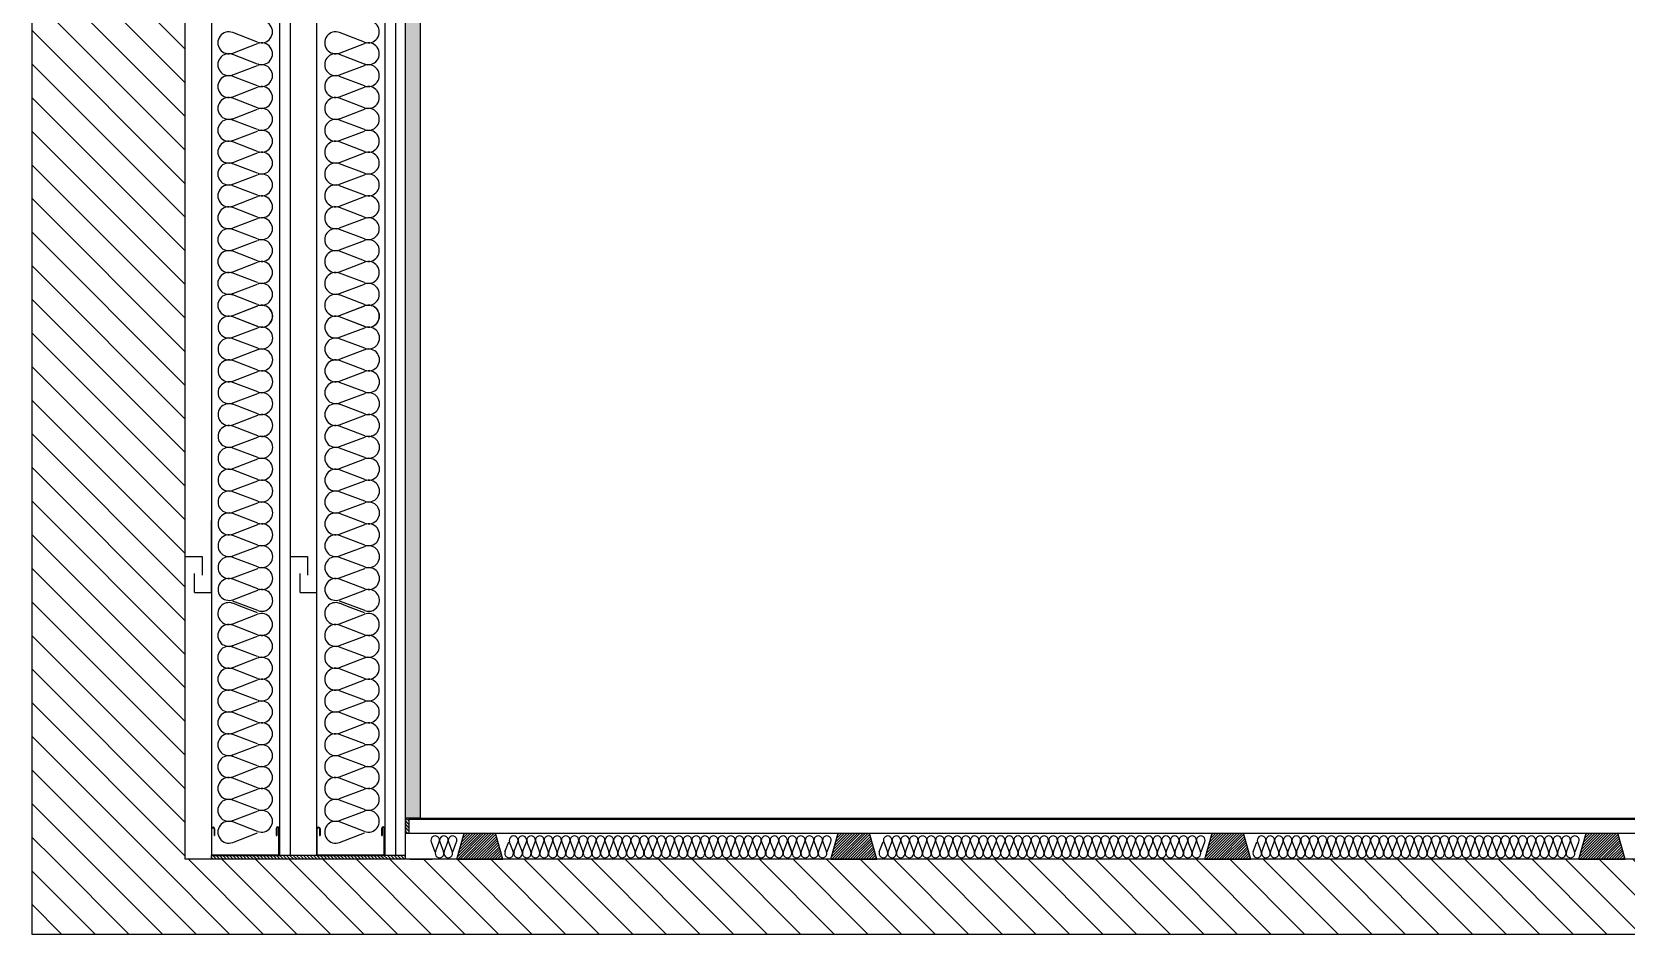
# Model space of a CAD drawing. Header units: millimetres. Extents: x 10 to 76.1, y 10 to 63.5.
# Drawn here: x 10 to 12.131, y 10 to 11.205 of the extents above; entities that cross this region are included whole.
import ezdxf

# ---------------------------------------------------------------- set-up
doc = ezdxf.new("R2010")
doc.units = ezdxf.units.MM
for name, color, linetype in [('durlok', 3, 'Continuous'), ('lana de vidrio', 2, 'Continuous'), ('PERFILES', 2, 'Continuous'), ('Relleno', 9, 'Continuous')]:
    doc.layers.add(name, color=color, linetype=linetype)
pattern_1 = [(45, (-5, -61.920988), (-0.02245064, 0.02245064), [])]

# ---------------------------------------------------------------- blocks, each defined once
blk = doc.blocks.new('LP1-1')
at = {"layer": 'PERFILES'}
for p, q in [((-0.0964, 0.0391), (-0.0964, -0.0431)), ((0.1114, 0.0388), (0.1114, -0.0431)), ((0.0596, -0.0414), (0.0601, -0.0414)), ((0.0596, -0.0431), (0.0601, -0.0431))]:
    blk.add_line(p, q, dxfattribs=at)
at = {"layer": 'PERFILES', "color": 2}
for p, q in [((-0.0949, -0.0414), (-0.0949, 0.0386)), ((-0.0879, 0.0386), (-0.0879, 0.0185)), ((-0.0879, 0.0185), (-0.0865, 0.0185)), ((-0.0865, 0.0383), (-0.0865, 0.0185)), ((0.1015, 0.0396), (0.1015, 0.0184)), ((0.1015, 0.0184), (0.1032, 0.0184)), ((0.1032, 0.0392), (0.1032, 0.0184)), ((0.1096, -0.0414), (0.1096, 0.0392)), ((-0.0964, -0.0431), (-0.063, -0.0431)), ((-0.0949, -0.0414), (-0.063, -0.0414)), ((-0.063, -0.0414), (0.0596, -0.0414)), ((-0.063, -0.0431), (0.0596, -0.0431)), ((0.0601, -0.0414), (0.1096, -0.0414)), ((0.0601, -0.0431), (0.1114, -0.0431))]:
    blk.add_line(p, q, dxfattribs=at)
for centre, radius, start, end in [((-0.0914, 0.0387), 0.00497, 355.458, 174.5769), ((-0.0914, 0.0385), 0.00349, 0.9781, 180.2201), ((0.1065, 0.0392), 0.00497, 355.458, 174.5769), ((0.1064, 0.039), 0.00319, 3.6982, 175.1096)]:
    blk.add_arc(centre, radius, start, end, dxfattribs=at)
blk = doc.blocks.new('*X1')
at = {"color": 0}
for p, q in [((628.8661, 452.4359), (628.8968, 452.4666)), ((628.8665, 452.4328), (628.9003, 452.4666)), ((628.8674, 452.4408), (628.8932, 452.4666)), ((628.8688, 452.4457), (628.8897, 452.4666)), ((628.87, 452.4328), (628.9038, 452.4666)), ((628.8702, 452.4506), (628.8862, 452.4666)), ((628.8715, 452.4555), (628.8826, 452.4666)), ((628.8729, 452.4604), (628.8791, 452.4666)), ((628.8736, 452.4328), (628.9074, 452.4666)), ((628.8743, 452.4653), (628.8756, 452.4666)), ((628.8771, 452.4328), (628.9109, 452.4666)), ((628.8806, 452.4328), (628.9145, 452.4666)), ((628.8842, 452.4328), (628.9175, 452.4661)), ((628.8877, 452.4328), (628.9183, 452.4633)), ((628.8912, 452.4328), (628.9191, 452.4606)), ((628.8948, 452.4328), (628.9198, 452.4578)), ((628.8983, 452.4328), (628.9206, 452.4551)), ((628.9019, 452.4328), (628.9214, 452.4523)), ((628.9054, 452.4328), (628.9222, 452.4495)), ((628.9089, 452.4328), (628.9229, 452.4468)), ((628.9125, 452.4328), (628.9237, 452.444)), ((628.916, 452.4328), (628.9245, 452.4412)), ((628.9195, 452.4328), (628.9253, 452.4385)), ((628.9231, 452.4328), (628.926, 452.4357)), ((628.9266, 452.4328), (628.9268, 452.4329))]:
    blk.add_line(p, q, dxfattribs=at)

msp = doc.modelspace()

# ---------------------------------------------------------------- hatches: boundary and pattern name
at = {"linetype": 'Continuous', "extrusion": (0, 0, -1)}
h = msp.add_hatch(dxfattribs=at)
h.set_pattern_fill('ANSI31', color=8, scale=0.01, style=0)
h.set_pattern_definition(pattern_1)
h.paths.add_polyline_path([(-10, 10.1), (-10, 13.26), (-10.205, 13.26), (-10.205, 10.1)])
h.paths.add_polyline_path([(-19.68, 13.26), (-19.68, 10.1), (-19.475, 10.1), (-19.475, 13.26)])
h = msp.add_hatch()
h.set_pattern_fill('ANSI31', color=256, scale=0.001, angle=90)
h.set_pattern_definition([(135, (0, -13.7664086), (-0.00224506403, -0.00224506403), [])])
h.paths.add_polyline_path([(10.4993, 10.135), (10.5043, 10.135), (10.5043, 10.155), (10.4993, 10.155)])
h = msp.add_hatch()
h.set_pattern_fill('ANSI31', color=256, scale=0.001, angle=90)
h.set_pattern_definition([(135, (0, -16.9214086), (-0.00224506403, -0.00224506403), [])])
h.paths.add_polyline_path([(10.24, 10.105), (10.24, 10.1), (10.4992, 10.1), (10.4992, 10.105)])
h = msp.add_hatch(dxfattribs=at)
h.set_pattern_fill('ANSI31', color=8, scale=0.01, style=0)
h.set_pattern_definition(pattern_1)
h.paths.add_polyline_path([(-10, 10), (-10, 10.1), (-19.68, 10.1), (-19.68, 10)])
at = {"layer": 'Relleno'}
h = msp.add_hatch(dxfattribs=at)
h.set_pattern_fill('DOTS', color=256, scale=0.005, angle=90)
h.paths.add_polyline_path([(10.5192, 10.155), (10.4992, 10.155), (10.4992, 12.715), (10.5192, 12.715)])

# ---------------------------------------------------------------- linework, layer by layer
at = {"linetype": 'Continuous', "extrusion": (0, 1, 0)}
for p, q in [((10, 13.26), (10, 10.1)), ((10.205, 10.1), (10.205, 13.26)), ((12.6625, 10.153), (10.5043, 10.153)), ((10.5043, 10.135), (12.6625, 10.135)), ((10, 10.1), (10, 10)), ((19.475, 10.1), (10.205, 10.1)), ((10.505, 10.1), (10.535, 10.1)), ((10, 10), (19.68, 10))]:
    msp.add_line(p, q, dxfattribs=at)
at = {"linetype": 'Continuous', "extrusion": (-3.06946e-32, 4.74621e-31, -1)}
msp.add_line((10.205, 10.1), (10.205, 13.26), dxfattribs=at)
at = {"color": 3}
for p, q in [((10.24, 10.4564), (10.24, 10.5524)), ((10.3809, 10.4564), (10.3809, 10.5524)), ((10.205, 10.4084), (10.205, 10.5044)), ((10.205, 10.5044), (10.2275, 10.5044)), ((10.2275, 10.5044), (10.2275, 10.4794)), ((10.3459, 10.4084), (10.3459, 10.5044)), ((10.3459, 10.5044), (10.3684, 10.5044)), ((10.3684, 10.5044), (10.3684, 10.4794)), ((10.2175, 10.4564), (10.2175, 10.4814)), ((10.3584, 10.4564), (10.3584, 10.4814)), ((10.2175, 10.4564), (10.24, 10.4564)), ((10.3584, 10.4564), (10.3809, 10.4564))]:
    msp.add_line(p, q, dxfattribs=at)
for p, q in [((10.5043, 10.153), (10.5043, 10.155)), ((10.5043, 10.155), (12.6625, 10.155)), ((10.5043, 10.135), (10.5043, 10.153)), ((10.24, 10.1), (10.24, 10.105)), ((10.4993, 10.105), (10.24, 10.105)), ((10.4993, 10.1), (10.4993, 10.105))]:
    msp.add_line(p, q)
at = {"color": 1}
msp.add_lwpolyline([(10.5192, 10.155), (10.4992, 10.155), (10.4992, 12.715), (10.5192, 12.715)], close=True, dxfattribs=at)
msp.add_lwpolyline([(10.4993, 10.135), (10.5043, 10.135), (10.5043, 10.155), (10.4993, 10.155)], close=True)
at = {"layer": 'durlok', "linetype": 'Continuous', "extrusion": (0, 1, 0)}
for p, q in [((10.24, 13.255), (10.24, 10.1057)), ((10.3309, 13.255), (10.3309, 10.1057)), ((10.3459, 10.105), (10.3459, 13.255)), ((10.3809, 10.1057), (10.3809, 13.255)), ((10.4717, 13.255), (10.4717, 10.1058)), ((10.4993, 10.105), (10.4992, 13.255))]:
    msp.add_line(p, q, dxfattribs=at)
at = {"layer": 'durlok'}
for p, q in [((10.3459, 10.105), (10.3459, 13.255)), ((10.4867, 10.105), (10.4867, 13.255))]:
    msp.add_line(p, q, dxfattribs=at)
at = {"layer": 'lana de vidrio', "color": 2}
for p, q in [((10.3018, 11.1913), (10.2684, 11.204)), ((10.2684, 11.1767), (10.3018, 11.1894)), ((10.4446, 11.1913), (10.4112, 11.204)), ((10.4112, 11.1767), (10.4446, 11.1894)), ((10.3018, 11.1621), (10.2684, 11.1748)), ((10.4446, 11.1621), (10.4112, 11.1748)), ((10.2684, 11.1475), (10.3018, 11.1602)), ((10.3018, 11.1329), (10.2684, 11.1456)), ((10.4112, 11.1475), (10.4446, 11.1602)), ((10.4446, 11.1329), (10.4112, 11.1456)), ((10.2684, 11.1183), (10.3018, 11.131)), ((10.4112, 11.1183), (10.4446, 11.131)), ((10.3018, 11.1037), (10.2684, 11.1164)), ((10.4446, 11.1037), (10.4112, 11.1164)), ((10.2684, 11.0891), (10.3018, 11.1018)), ((10.3018, 11.0745), (10.2684, 11.0872)), ((10.4112, 11.0891), (10.4446, 11.1018)), ((10.4446, 11.0745), (10.4112, 11.0872)), ((10.2684, 11.0599), (10.3018, 11.0726)), ((10.4112, 11.0599), (10.4446, 11.0726)), ((10.3018, 11.0453), (10.2684, 11.058)), ((10.2684, 11.0307), (10.3018, 11.0434)), ((10.4446, 11.0453), (10.4112, 11.058)), ((10.4112, 11.0307), (10.4446, 11.0434)), ((10.3018, 11.0161), (10.2684, 11.0288)), ((10.4446, 11.0161), (10.4112, 11.0288)), ((10.2684, 11.0015), (10.3018, 11.0142)), ((10.3018, 10.9869), (10.2684, 10.9996)), ((10.4112, 11.0015), (10.4446, 11.0142)), ((10.4446, 10.9869), (10.4112, 10.9996)), ((10.2684, 10.9723), (10.3018, 10.985)), ((10.4112, 10.9723), (10.4446, 10.985)), ((10.3018, 10.9577), (10.2684, 10.9704)), ((10.2684, 10.9431), (10.3018, 10.9558)), ((10.4446, 10.9577), (10.4112, 10.9704)), ((10.4112, 10.9431), (10.4446, 10.9558)), ((10.3018, 10.9285), (10.2684, 10.9412)), ((10.4446, 10.9285), (10.4112, 10.9412)), ((10.2684, 10.9139), (10.3018, 10.9266)), ((10.3018, 10.8993), (10.2684, 10.912)), ((10.4112, 10.9139), (10.4446, 10.9266)), ((10.4446, 10.8993), (10.4112, 10.912)), ((10.2684, 10.8847), (10.3018, 10.8974)), ((10.4112, 10.8847), (10.4446, 10.8974)), ((10.3018, 10.8701), (10.2684, 10.8828)), ((10.4446, 10.8701), (10.4112, 10.8828)), ((10.2684, 10.8555), (10.3018, 10.8682)), ((10.3018, 10.8409), (10.2684, 10.8536)), ((10.4112, 10.8555), (10.4446, 10.8682)), ((10.4446, 10.8409), (10.4112, 10.8536)), ((10.2684, 10.8263), (10.3018, 10.839)), ((10.2687, 10.8263), (10.3021, 10.839)), ((10.4112, 10.8263), (10.4446, 10.839)), ((10.4114, 10.8263), (10.4449, 10.839)), ((10.3018, 10.8117), (10.2684, 10.8244)), ((10.3021, 10.8117), (10.2687, 10.8244)), ((10.2687, 10.7971), (10.3021, 10.8098)), ((10.4446, 10.8117), (10.4112, 10.8244)), ((10.4449, 10.8117), (10.4114, 10.8244)), ((10.4114, 10.7971), (10.4449, 10.8098)), ((10.3021, 10.7825), (10.2687, 10.7952)), ((10.4449, 10.7825), (10.4114, 10.7952)), ((10.2687, 10.7679), (10.3021, 10.7806)), ((10.3021, 10.7533), (10.2687, 10.766)), ((10.4114, 10.7679), (10.4449, 10.7806)), ((10.4449, 10.7533), (10.4114, 10.766)), ((10.2687, 10.7387), (10.3021, 10.7514)), ((10.4114, 10.7387), (10.4449, 10.7514)), ((10.3021, 10.7241), (10.2687, 10.7368)), ((10.2687, 10.7095), (10.3021, 10.7222)), ((10.4449, 10.7241), (10.4114, 10.7368)), ((10.4114, 10.7095), (10.4449, 10.7222)), ((10.3021, 10.6949), (10.2687, 10.7076)), ((10.4449, 10.6949), (10.4114, 10.7076)), ((10.2687, 10.6803), (10.3021, 10.693)), ((10.3021, 10.6657), (10.2687, 10.6784)), ((10.4114, 10.6803), (10.4449, 10.693)), ((10.4449, 10.6657), (10.4114, 10.6784)), ((10.2687, 10.6511), (10.3021, 10.6638)), ((10.4114, 10.6511), (10.4449, 10.6638)), ((10.3021, 10.6365), (10.2687, 10.6492)), ((10.2687, 10.6219), (10.3021, 10.6346)), ((10.4449, 10.6365), (10.4114, 10.6492)), ((10.4114, 10.6219), (10.4449, 10.6346)), ((10.3021, 10.6073), (10.2687, 10.62)), ((10.4449, 10.6073), (10.4114, 10.62)), ((10.2687, 10.5927), (10.3021, 10.6054)), ((10.4114, 10.5927), (10.4449, 10.6054)), ((10.3021, 10.5781), (10.2687, 10.5908)), ((10.2687, 10.5635), (10.3021, 10.5762)), ((10.4449, 10.5781), (10.4114, 10.5908)), ((10.4114, 10.5635), (10.4449, 10.5762)), ((10.3021, 10.5489), (10.2687, 10.5616)), ((10.4449, 10.5489), (10.4114, 10.5616)), ((10.2687, 10.5342), (10.3021, 10.5469)), ((10.3021, 10.5196), (10.2687, 10.5323)), ((10.4114, 10.5342), (10.4449, 10.5469)), ((10.4449, 10.5196), (10.4114, 10.5323)), ((10.2687, 10.505), (10.3021, 10.5177)), ((10.4114, 10.505), (10.4449, 10.5177)), ((10.3021, 10.4904), (10.2687, 10.5031)), ((10.2687, 10.4758), (10.3021, 10.4885)), ((10.4449, 10.4904), (10.4114, 10.5031)), ((10.4114, 10.4758), (10.4449, 10.4885)), ((10.3021, 10.4612), (10.2687, 10.4739)), ((10.4449, 10.4612), (10.4114, 10.4739)), ((10.2687, 10.4466), (10.3021, 10.4593)), ((10.2795, 10.4406), (10.2687, 10.4447)), ((10.4114, 10.4466), (10.4449, 10.4593)), ((10.4222, 10.4406), (10.4114, 10.4447)), ((10.2792, 10.4377), (10.2684, 10.4418)), ((10.2684, 10.4145), (10.3018, 10.4272)), ((10.3018, 10.4291), (10.2792, 10.4377)), ((10.3021, 10.432), (10.2795, 10.4406)), ((10.422, 10.4377), (10.4112, 10.4418)), ((10.4112, 10.4145), (10.4446, 10.4272)), ((10.4446, 10.4291), (10.422, 10.4377)), ((10.4449, 10.432), (10.4222, 10.4406)), ((10.3018, 10.3999), (10.2684, 10.4126)), ((10.4446, 10.3999), (10.4112, 10.4126)), ((10.2684, 10.3853), (10.3018, 10.398)), ((10.3018, 10.3707), (10.2684, 10.3834)), ((10.4112, 10.3853), (10.4446, 10.398)), ((10.4446, 10.3707), (10.4112, 10.3834)), ((10.2684, 10.3561), (10.3018, 10.3688)), ((10.4112, 10.3561), (10.4446, 10.3688)), ((10.3018, 10.3415), (10.2684, 10.3542)), ((10.2684, 10.3269), (10.3018, 10.3396)), ((10.4446, 10.3415), (10.4112, 10.3542)), ((10.4112, 10.3269), (10.4446, 10.3396)), ((10.3018, 10.3123), (10.2684, 10.325)), ((10.4446, 10.3123), (10.4112, 10.325)), ((10.2684, 10.2977), (10.3018, 10.3104)), ((10.3018, 10.2831), (10.2684, 10.2958)), ((10.4112, 10.2977), (10.4446, 10.3104)), ((10.4446, 10.2831), (10.4112, 10.2958)), ((10.2684, 10.2685), (10.3018, 10.2812)), ((10.4112, 10.2685), (10.4446, 10.2812)), ((10.3018, 10.2539), (10.2684, 10.2666)), ((10.2684, 10.2393), (10.3018, 10.252)), ((10.4446, 10.2539), (10.4112, 10.2666)), ((10.4112, 10.2393), (10.4446, 10.252)), ((10.3018, 10.2247), (10.2684, 10.2374)), ((10.4446, 10.2247), (10.4112, 10.2374)), ((10.2684, 10.2101), (10.3018, 10.2228)), ((10.3018, 10.1955), (10.2684, 10.2082)), ((10.4112, 10.2101), (10.4446, 10.2228)), ((10.4446, 10.1955), (10.4112, 10.2082)), ((10.2684, 10.1809), (10.3018, 10.1936)), ((10.4112, 10.1809), (10.4446, 10.1936)), ((10.3018, 10.1663), (10.2684, 10.179)), ((10.4446, 10.1663), (10.4112, 10.179)), ((10.2684, 10.1517), (10.3018, 10.1644)), ((10.3018, 10.1371), (10.2684, 10.1498)), ((10.4112, 10.1517), (10.4446, 10.1644)), ((10.4446, 10.1371), (10.4112, 10.1498)), ((10.2684, 10.1225), (10.3018, 10.1352)), ((10.4112, 10.1225), (10.4446, 10.1352)), ((10.5337, 10.1232), (10.5388, 10.1099)), ((10.5395, 10.1099), (10.5446, 10.1232)), ((10.5453, 10.1232), (10.5504, 10.1099)), ((10.5511, 10.1099), (10.5562, 10.1232)), ((10.5569, 10.1232), (10.562, 10.1099)), ((10.5627, 10.1099), (10.5678, 10.1232)), ((10.6324, 10.1099), (10.6375, 10.1232)), ((10.6382, 10.1232), (10.6433, 10.1099)), ((10.6444, 10.1099), (10.6495, 10.1232)), ((10.6502, 10.1232), (10.6553, 10.1099)), ((10.656, 10.1099), (10.6611, 10.1232)), ((10.6618, 10.1232), (10.6669, 10.1099)), ((10.6677, 10.1099), (10.6727, 10.1232)), ((10.6735, 10.1232), (10.6785, 10.1099)), ((10.6793, 10.1099), (10.6843, 10.1232)), ((10.6851, 10.1232), (10.6901, 10.1099)), ((10.6909, 10.1099), (10.6959, 10.1232)), ((10.6967, 10.1232), (10.7017, 10.1099)), ((10.7025, 10.1099), (10.7075, 10.1232)), ((10.7083, 10.1232), (10.7133, 10.1099)), ((10.7141, 10.1099), (10.7192, 10.1232)), ((10.7199, 10.1232), (10.725, 10.1099)), ((10.7257, 10.1099), (10.7308, 10.1232)), ((10.7315, 10.1232), (10.7366, 10.1099)), ((10.7373, 10.1099), (10.7424, 10.1232)), ((10.7431, 10.1232), (10.7482, 10.1099)), ((10.7489, 10.1099), (10.754, 10.1232)), ((10.7548, 10.1232), (10.7598, 10.1099)), ((10.7606, 10.1099), (10.7656, 10.1232)), ((10.7664, 10.1232), (10.7714, 10.1099)), ((10.7722, 10.1099), (10.7772, 10.1232)), ((10.778, 10.1232), (10.783, 10.1099)), ((10.7838, 10.1099), (10.7888, 10.1232)), ((10.7896, 10.1232), (10.7946, 10.1099)), ((10.7954, 10.1099), (10.8005, 10.1232)), ((10.8012, 10.1232), (10.8063, 10.1099)), ((10.807, 10.1099), (10.8121, 10.1232)), ((10.8128, 10.1232), (10.8179, 10.1099)), ((10.8186, 10.1099), (10.8237, 10.1232)), ((10.8244, 10.1232), (10.8295, 10.1099)), ((10.8302, 10.1099), (10.8353, 10.1232)), ((10.8361, 10.1232), (10.8411, 10.1099)), ((10.8419, 10.1099), (10.8469, 10.1232)), ((10.8477, 10.1232), (10.8527, 10.1099)), ((10.8535, 10.1099), (10.8585, 10.1232)), ((10.8593, 10.1232), (10.8643, 10.1099)), ((10.8651, 10.1099), (10.8701, 10.1232)), ((10.8709, 10.1232), (10.8759, 10.1099)), ((10.8767, 10.1099), (10.8818, 10.1232)), ((10.8825, 10.1232), (10.8876, 10.1099)), ((10.8883, 10.1099), (10.8934, 10.1232)), ((10.8941, 10.1232), (10.8992, 10.1099)), ((10.8999, 10.1099), (10.905, 10.1232)), ((10.9057, 10.1232), (10.9108, 10.1099)), ((10.9115, 10.1099), (10.9166, 10.1232)), ((10.9173, 10.1232), (10.9224, 10.1099)), ((10.9232, 10.1099), (10.9282, 10.1232)), ((10.929, 10.1232), (10.934, 10.1099)), ((10.9348, 10.1099), (10.9398, 10.1232)), ((10.9406, 10.1232), (10.9456, 10.1099)), ((10.9464, 10.1099), (10.9514, 10.1232)), ((10.9522, 10.1232), (10.9572, 10.1099)), ((10.958, 10.1099), (10.963, 10.1232)), ((10.9638, 10.1232), (10.9689, 10.1099)), ((10.9696, 10.1099), (10.9747, 10.1232)), ((10.9754, 10.1232), (10.9805, 10.1099)), ((10.9812, 10.1099), (10.9863, 10.1232)), ((10.987, 10.1232), (10.9921, 10.1099)), ((10.9928, 10.1099), (10.9979, 10.1232)), ((10.9928, 10.1099), (10.9979, 10.1232)), ((10.9986, 10.1232), (11.0037, 10.1099)), ((11.0045, 10.1099), (11.0095, 10.1232)), ((11.0103, 10.1232), (11.0153, 10.1099)), ((11.0108, 10.1232), (11.0159, 10.1099)), ((11.0166, 10.1099), (11.0217, 10.1232)), ((11.0224, 10.1232), (11.0275, 10.1099)), ((11.0283, 10.1099), (11.0333, 10.1232)), ((11.0341, 10.1232), (11.0391, 10.1099)), ((11.0399, 10.1099), (11.0449, 10.1232)), ((11.0457, 10.1232), (11.0507, 10.1099)), ((11.0515, 10.1099), (11.0565, 10.1232)), ((11.0573, 10.1232), (11.0623, 10.1099)), ((11.0631, 10.1099), (11.0681, 10.1232)), ((11.1328, 10.1099), (11.1378, 10.1232)), ((11.1386, 10.1232), (11.1436, 10.1099)), ((11.1444, 10.1099), (11.1494, 10.1232)), ((11.1502, 10.1232), (11.1552, 10.1099)), ((11.156, 10.1099), (11.1611, 10.1232)), ((11.1618, 10.1232), (11.1669, 10.1099)), ((11.1676, 10.1099), (11.1727, 10.1232)), ((11.1734, 10.1232), (11.1785, 10.1099)), ((11.1792, 10.1099), (11.1843, 10.1232)), ((11.185, 10.1232), (11.1901, 10.1099)), ((11.1908, 10.1099), (11.1959, 10.1232)), ((11.1967, 10.1232), (11.2017, 10.1099)), ((11.2025, 10.1099), (11.2075, 10.1232)), ((11.2083, 10.1232), (11.2133, 10.1099)), ((11.2141, 10.1099), (11.2191, 10.1232)), ((11.2199, 10.1232), (11.2249, 10.1099)), ((11.2257, 10.1099), (11.2307, 10.1232)), ((11.2315, 10.1232), (11.2365, 10.1099)), ((11.2373, 10.1099), (11.2424, 10.1232)), ((11.2431, 10.1232), (11.2482, 10.1099)), ((11.2489, 10.1099), (11.254, 10.1232)), ((11.2547, 10.1232), (11.2598, 10.1099)), ((11.2547, 10.1232), (11.2598, 10.1099)), ((11.2605, 10.1099), (11.2656, 10.1232)), ((11.2663, 10.1232), (11.2714, 10.1099)), ((11.2721, 10.1099), (11.2772, 10.1232)), ((11.2779, 10.1232), (11.283, 10.1099)), ((11.2838, 10.1099), (11.2888, 10.1232)), ((11.2896, 10.1232), (11.2946, 10.1099)), ((11.2954, 10.1099), (11.3004, 10.1232)), ((11.3012, 10.1232), (11.3062, 10.1099)), ((11.307, 10.1099), (11.312, 10.1232)), ((11.3128, 10.1232), (11.3178, 10.1099)), ((11.3186, 10.1099), (11.3236, 10.1232)), ((11.3244, 10.1232), (11.3295, 10.1099)), ((11.3302, 10.1099), (11.3353, 10.1232)), ((11.336, 10.1232), (11.3411, 10.1099)), ((11.3418, 10.1099), (11.3469, 10.1232)), ((11.3418, 10.1099), (11.3469, 10.1232)), ((11.3476, 10.1232), (11.3527, 10.1099)), ((11.3534, 10.1099), (11.3585, 10.1232)), ((11.3592, 10.1232), (11.3643, 10.1099)), ((11.3654, 10.1099), (11.3705, 10.1232)), ((11.3712, 10.1232), (11.3763, 10.1099)), ((11.377, 10.1099), (11.3821, 10.1232)), ((11.3829, 10.1232), (11.3879, 10.1099)), ((11.3887, 10.1099), (11.3937, 10.1232)), ((11.3945, 10.1232), (11.3995, 10.1099)), ((11.4003, 10.1099), (11.4053, 10.1232)), ((11.4061, 10.1232), (11.4111, 10.1099)), ((11.4119, 10.1099), (11.4169, 10.1232)), ((11.4177, 10.1232), (11.4227, 10.1099)), ((11.4235, 10.1099), (11.4286, 10.1232)), ((11.4293, 10.1232), (11.4344, 10.1099)), ((11.4351, 10.1099), (11.4402, 10.1232)), ((11.4409, 10.1232), (11.446, 10.1099)), ((11.4467, 10.1099), (11.4518, 10.1232)), ((11.4525, 10.1232), (11.4576, 10.1099)), ((11.4583, 10.1099), (11.4634, 10.1232)), ((11.4642, 10.1232), (11.4692, 10.1099)), ((11.47, 10.1099), (11.475, 10.1232)), ((11.4758, 10.1232), (11.4808, 10.1099)), ((11.4816, 10.1099), (11.4866, 10.1232)), ((11.4874, 10.1232), (11.4924, 10.1099)), ((11.4932, 10.1099), (11.4982, 10.1232)), ((11.499, 10.1232), (11.504, 10.1099)), ((11.5048, 10.1099), (11.5098, 10.1232)), ((11.5106, 10.1232), (11.5157, 10.1099)), ((11.5164, 10.1099), (11.5215, 10.1232)), ((11.5222, 10.1232), (11.5273, 10.1099)), ((11.528, 10.1099), (11.5331, 10.1232)), ((11.5338, 10.1232), (11.5389, 10.1099)), ((11.5396, 10.1099), (11.5447, 10.1232)), ((11.5454, 10.1232), (11.5505, 10.1099)), ((11.5513, 10.1099), (11.5563, 10.1232)), ((11.5571, 10.1232), (11.5621, 10.1099)), ((11.5629, 10.1099), (11.5679, 10.1232)), ((11.6326, 10.1099), (11.6376, 10.1232)), ((11.6384, 10.1232), (11.6434, 10.1099)), ((11.6442, 10.1099), (11.6492, 10.1232)), ((11.65, 10.1232), (11.655, 10.1099)), ((11.6558, 10.1099), (11.6608, 10.1232)), ((11.6616, 10.1232), (11.6666, 10.1099)), ((11.6674, 10.1099), (11.6724, 10.1232)), ((11.6732, 10.1232), (11.6783, 10.1099)), ((11.679, 10.1099), (11.6841, 10.1232)), ((11.6848, 10.1232), (11.6899, 10.1099)), ((11.6906, 10.1099), (11.6957, 10.1232)), ((11.6964, 10.1232), (11.7015, 10.1099)), ((11.7022, 10.1099), (11.7073, 10.1232)), ((11.708, 10.1232), (11.7131, 10.1099)), ((11.7138, 10.1099), (11.7189, 10.1232)), ((11.7138, 10.1099), (11.7189, 10.1232)), ((11.7197, 10.1232), (11.7247, 10.1099)), ((11.7255, 10.1099), (11.7305, 10.1232)), ((11.7313, 10.1232), (11.7363, 10.1099)), ((11.7318, 10.1232), (11.7369, 10.1099)), ((11.7376, 10.1099), (11.7427, 10.1232)), ((11.7435, 10.1232), (11.7485, 10.1099)), ((11.7493, 10.1099), (11.7543, 10.1232)), ((11.7551, 10.1232), (11.7601, 10.1099)), ((11.7609, 10.1099), (11.7659, 10.1232)), ((11.7667, 10.1232), (11.7717, 10.1099)), ((11.7725, 10.1099), (11.7775, 10.1232)), ((11.7783, 10.1232), (11.7833, 10.1099)), ((11.7841, 10.1099), (11.7892, 10.1232)), ((11.7899, 10.1232), (11.795, 10.1099)), ((11.7957, 10.1099), (11.8008, 10.1232)), ((11.8015, 10.1232), (11.8066, 10.1099)), ((11.8073, 10.1099), (11.8124, 10.1232)), ((11.8131, 10.1232), (11.8182, 10.1099)), ((11.8189, 10.1099), (11.824, 10.1232)), ((11.8248, 10.1232), (11.8298, 10.1099)), ((11.8306, 10.1099), (11.8356, 10.1232)), ((11.8364, 10.1232), (11.8414, 10.1099)), ((11.8422, 10.1099), (11.8472, 10.1232)), ((11.848, 10.1232), (11.853, 10.1099)), ((11.8538, 10.1099), (11.8588, 10.1232)), ((11.8596, 10.1232), (11.8646, 10.1099)), ((11.8654, 10.1099), (11.8705, 10.1232)), ((11.8712, 10.1232), (11.8763, 10.1099)), ((11.877, 10.1099), (11.8821, 10.1232)), ((11.8828, 10.1232), (11.8879, 10.1099)), ((11.8886, 10.1099), (11.8937, 10.1232)), ((11.8944, 10.1232), (11.8995, 10.1099)), ((11.9002, 10.1099), (11.9053, 10.1232)), ((11.906, 10.1232), (11.9111, 10.1099)), ((11.9119, 10.1099), (11.9169, 10.1232)), ((11.9177, 10.1232), (11.9227, 10.1099)), ((11.9235, 10.1099), (11.9285, 10.1232)), ((11.9293, 10.1232), (11.9343, 10.1099)), ((11.9351, 10.1099), (11.9401, 10.1232)), ((11.9409, 10.1232), (11.9459, 10.1099)), ((11.9467, 10.1099), (11.9517, 10.1232)), ((11.9525, 10.1232), (11.9576, 10.1099)), ((11.9583, 10.1099), (11.9634, 10.1232)), ((11.9641, 10.1232), (11.9692, 10.1099)), ((11.9699, 10.1099), (11.975, 10.1232)), ((11.9757, 10.1232), (11.9808, 10.1099)), ((11.9757, 10.1232), (11.9808, 10.1099)), ((11.9815, 10.1099), (11.9866, 10.1232)), ((11.9873, 10.1232), (11.9924, 10.1099)), ((11.9932, 10.1099), (11.9982, 10.1232)), ((11.999, 10.1232), (12.004, 10.1099)), ((12.0048, 10.1099), (12.0098, 10.1232)), ((12.0106, 10.1232), (12.0156, 10.1099)), ((12.0164, 10.1099), (12.0214, 10.1232)), ((12.0222, 10.1232), (12.0272, 10.1099)), ((12.028, 10.1099), (12.033, 10.1232)), ((12.0338, 10.1232), (12.0389, 10.1099)), ((12.0396, 10.1099), (12.0447, 10.1232)), ((12.0454, 10.1232), (12.0505, 10.1099)), ((12.0512, 10.1099), (12.0563, 10.1232)), ((12.057, 10.1232), (12.0621, 10.1099)), ((12.0628, 10.1099), (12.0679, 10.1232)), ((12.0628, 10.1099), (12.0679, 10.1232))]:
    msp.add_line(p, q, dxfattribs=at)
at = {"layer": 'lana de vidrio'}
for p, q in [((10.5679, 10.1), (10.5777, 10.135)), ((10.5777, 10.135), (10.6198, 10.135)), ((10.6296, 10.1), (10.6198, 10.135)), ((11.0679, 10.1), (11.0777, 10.135)), ((11.0777, 10.135), (11.1198, 10.135)), ((11.1296, 10.1), (11.1198, 10.135)), ((11.5679, 10.1), (11.5777, 10.135)), ((11.5777, 10.135), (11.6198, 10.135)), ((11.6296, 10.1), (11.6198, 10.135)), ((12.0679, 10.1), (12.0777, 10.135)), ((12.0777, 10.135), (12.1198, 10.135)), ((12.1296, 10.1), (12.1198, 10.135)), ((10.5679, 10.1), (10.6296, 10.1)), ((11.0679, 10.1), (11.1296, 10.1)), ((11.5679, 10.1), (11.6296, 10.1)), ((12.0679, 10.1), (12.1296, 10.1))]:
    msp.add_line(p, q, dxfattribs=at)
at = {"layer": 'lana de vidrio', "color": 2}
for centre, radius, start, end in [((10.307, 11.205), 0.0146, 249.2034, 110.7966), ((10.4498, 11.205), 0.0146, 249.2034, 110.7966), ((10.2632, 11.1904), 0.0146, 69.2034, 290.7966), ((10.307, 11.1758), 0.0146, 249.2034, 110.7966), ((10.406, 11.1904), 0.0146, 69.2034, 290.7966), ((10.4498, 11.1758), 0.0146, 249.2034, 110.7966), ((10.2632, 11.1612), 0.0146, 69.2034, 290.7966), ((10.406, 11.1612), 0.0146, 69.2034, 290.7966), ((10.2632, 11.132), 0.0146, 69.2034, 290.7966), ((10.307, 11.1466), 0.0146, 249.2034, 110.7966), ((10.406, 11.132), 0.0146, 69.2034, 290.7966), ((10.4498, 11.1466), 0.0146, 249.2034, 110.7966), ((10.307, 11.1174), 0.0146, 249.2034, 110.7966), ((10.4498, 11.1174), 0.0146, 249.2034, 110.7966), ((10.2632, 11.1028), 0.0146, 69.2034, 290.7966), ((10.307, 11.0882), 0.0146, 249.2034, 110.7966), ((10.406, 11.1028), 0.0146, 69.2034, 290.7966), ((10.4498, 11.0882), 0.0146, 249.2034, 110.7966), ((10.2632, 11.0736), 0.0146, 69.2034, 290.7966), ((10.406, 11.0736), 0.0146, 69.2034, 290.7966), ((10.307, 11.059), 0.0146, 249.2034, 110.7966), ((10.4498, 11.059), 0.0146, 249.2034, 110.7966), ((10.2632, 11.0444), 0.0146, 69.2034, 290.7966), ((10.307, 11.0298), 0.0146, 249.2034, 110.7966), ((10.406, 11.0444), 0.0146, 69.2034, 290.7966), ((10.4498, 11.0298), 0.0146, 249.2034, 110.7966), ((10.2632, 11.0152), 0.0146, 69.2034, 290.7966), ((10.406, 11.0152), 0.0146, 69.2034, 290.7966), ((10.2632, 10.986), 0.0146, 69.2034, 290.7966), ((10.307, 11.0006), 0.0146, 249.2034, 110.7966), ((10.406, 10.986), 0.0146, 69.2034, 290.7966), ((10.4498, 11.0006), 0.0146, 249.2034, 110.7966), ((10.307, 10.9714), 0.0146, 249.2034, 110.7966), ((10.4498, 10.9714), 0.0146, 249.2034, 110.7966), ((10.2632, 10.9567), 0.0146, 69.2034, 290.7966), ((10.307, 10.9421), 0.0146, 249.2034, 110.7966), ((10.406, 10.9567), 0.0146, 69.2034, 290.7966), ((10.4498, 10.9421), 0.0146, 249.2034, 110.7966), ((10.2632, 10.9275), 0.0146, 69.2034, 290.7966), ((10.406, 10.9275), 0.0146, 69.2034, 290.7966), ((10.2632, 10.8983), 0.0146, 69.2034, 290.7966), ((10.307, 10.9129), 0.0146, 249.2034, 110.7966), ((10.406, 10.8983), 0.0146, 69.2034, 290.7966), ((10.4498, 10.9129), 0.0146, 249.2034, 110.7966), ((10.307, 10.8837), 0.0146, 249.2034, 110.7966), ((10.4498, 10.8837), 0.0146, 249.2034, 110.7966), ((10.2632, 10.8691), 0.0146, 69.2034, 290.7966), ((10.307, 10.8545), 0.0146, 249.2034, 110.7966), ((10.406, 10.8691), 0.0146, 69.2034, 290.7966), ((10.4498, 10.8545), 0.0146, 249.2034, 110.7966), ((10.2632, 10.8399), 0.0146, 69.2034, 290.7966), ((10.406, 10.8399), 0.0146, 69.2034, 290.7966), ((10.307, 10.8253), 0.0146, 249.2034, 110.7966), ((10.3073, 10.8253), 0.0146, 249.2034, 110.7966), ((10.4498, 10.8253), 0.0146, 249.2034, 110.7966), ((10.4501, 10.8253), 0.0146, 249.2034, 110.7966), ((10.2635, 10.8107), 0.0146, 69.2034, 290.7966), ((10.3073, 10.7961), 0.0146, 249.2034, 110.7966), ((10.4062, 10.8107), 0.0146, 69.2034, 290.7966), ((10.4501, 10.7961), 0.0146, 249.2034, 110.7966), ((10.2635, 10.7815), 0.0146, 69.2034, 290.7966), ((10.4062, 10.7815), 0.0146, 69.2034, 290.7966), ((10.2635, 10.7523), 0.0146, 69.2034, 290.7966), ((10.3073, 10.7669), 0.0146, 249.2034, 110.7966), ((10.4062, 10.7523), 0.0146, 69.2034, 290.7966), ((10.4501, 10.7669), 0.0146, 249.2034, 110.7966), ((10.3073, 10.7377), 0.0146, 249.2034, 110.7966), ((10.4501, 10.7377), 0.0146, 249.2034, 110.7966), ((10.2635, 10.7231), 0.0146, 69.2034, 290.7966), ((10.3073, 10.7085), 0.0146, 249.2034, 110.7966), ((10.4062, 10.7231), 0.0146, 69.2034, 290.7966), ((10.4501, 10.7085), 0.0146, 249.2034, 110.7966), ((10.2635, 10.6939), 0.0146, 69.2034, 290.7966), ((10.4062, 10.6939), 0.0146, 69.2034, 290.7966), ((10.2635, 10.6647), 0.0146, 69.2034, 290.7966), ((10.3073, 10.6793), 0.0146, 249.2034, 110.7966), ((10.4062, 10.6647), 0.0146, 69.2034, 290.7966), ((10.4501, 10.6793), 0.0146, 249.2034, 110.7966), ((10.3073, 10.6501), 0.0146, 249.2034, 110.7966), ((10.4501, 10.6501), 0.0146, 249.2034, 110.7966), ((10.2635, 10.6355), 0.0146, 69.2034, 290.7966), ((10.3073, 10.6209), 0.0146, 249.2034, 110.7966), ((10.4062, 10.6355), 0.0146, 69.2034, 290.7966), ((10.4501, 10.6209), 0.0146, 249.2034, 110.7966), ((10.2635, 10.6063), 0.0146, 69.2034, 290.7966), ((10.4062, 10.6063), 0.0146, 69.2034, 290.7966), ((10.2635, 10.5771), 0.0146, 69.2034, 290.7966), ((10.3073, 10.5917), 0.0146, 249.2034, 110.7966), ((10.4062, 10.5771), 0.0146, 69.2034, 290.7966), ((10.4501, 10.5917), 0.0146, 249.2034, 110.7966), ((10.3073, 10.5625), 0.0146, 249.2034, 110.7966), ((10.4501, 10.5625), 0.0146, 249.2034, 110.7966), ((10.2635, 10.5479), 0.0146, 69.2034, 290.7966), ((10.4062, 10.5479), 0.0146, 69.2034, 290.7966), ((10.2635, 10.5187), 0.0146, 69.2034, 290.7966), ((10.3073, 10.5333), 0.0146, 249.2034, 110.7966), ((10.4062, 10.5187), 0.0146, 69.2034, 290.7966), ((10.4501, 10.5333), 0.0146, 249.2034, 110.7966), ((10.3073, 10.5041), 0.0146, 249.2034, 110.7966), ((10.4501, 10.5041), 0.0146, 249.2034, 110.7966), ((10.2635, 10.4895), 0.0146, 69.2034, 290.7966), ((10.3073, 10.4749), 0.0146, 249.2034, 110.7966), ((10.4062, 10.4895), 0.0146, 69.2034, 290.7966), ((10.4501, 10.4749), 0.0146, 249.2034, 110.7966), ((10.2635, 10.4603), 0.0146, 69.2034, 290.7966), ((10.4062, 10.4603), 0.0146, 69.2034, 290.7966), ((10.2632, 10.4281), 0.0146, 69.2034, 139.1205), ((10.3073, 10.4457), 0.0146, 339.7858, 110.7966), ((10.406, 10.4281), 0.0146, 69.2034, 139.1205), ((10.4501, 10.4457), 0.0146, 339.7858, 110.7966), ((10.2632, 10.4281), 0.0146, 139.145, 290.7966), ((10.307, 10.4135), 0.0146, 249.2034, 110.7966), ((10.3073, 10.4457), 0.0146, 249.2034, 339.7661), ((10.406, 10.4281), 0.0146, 139.145, 290.7966), ((10.4498, 10.4135), 0.0146, 249.2034, 110.7966), ((10.45, 10.4457), 0.0146, 249.2034, 339.7661), ((10.2632, 10.3989), 0.0146, 69.2034, 290.7966), ((10.406, 10.3989), 0.0146, 69.2034, 290.7966), ((10.2632, 10.3697), 0.0146, 69.2034, 290.7966), ((10.307, 10.3843), 0.0146, 249.2034, 110.7966), ((10.406, 10.3697), 0.0146, 69.2034, 290.7966), ((10.4498, 10.3843), 0.0146, 249.2034, 110.7966), ((10.307, 10.3551), 0.0146, 249.2034, 110.7966), ((10.4498, 10.3551), 0.0146, 249.2034, 110.7966), ((10.2632, 10.3405), 0.0146, 69.2034, 290.7966), ((10.307, 10.3259), 0.0146, 249.2034, 110.7966), ((10.406, 10.3405), 0.0146, 69.2034, 290.7966), ((10.4498, 10.3259), 0.0146, 249.2034, 110.7966), ((10.2632, 10.3113), 0.0146, 69.2034, 290.7966), ((10.406, 10.3113), 0.0146, 69.2034, 290.7966), ((10.2632, 10.2821), 0.0146, 69.2034, 290.7966), ((10.307, 10.2967), 0.0146, 249.2034, 110.7966), ((10.406, 10.2821), 0.0146, 69.2034, 290.7966), ((10.4498, 10.2967), 0.0146, 249.2034, 110.7966), ((10.307, 10.2675), 0.0146, 249.2034, 110.7966), ((10.4498, 10.2675), 0.0146, 249.2034, 110.7966), ((10.2632, 10.2529), 0.0146, 69.2034, 290.7966), ((10.307, 10.2383), 0.0146, 249.2034, 110.7966), ((10.406, 10.2529), 0.0146, 69.2034, 290.7966), ((10.4498, 10.2383), 0.0146, 249.2034, 110.7966), ((10.2632, 10.2237), 0.0146, 69.2034, 290.7966), ((10.406, 10.2237), 0.0146, 69.2034, 290.7966), ((10.2632, 10.1945), 0.0146, 69.2034, 290.7966), ((10.307, 10.2091), 0.0146, 249.2034, 110.7966), ((10.406, 10.1945), 0.0146, 69.2034, 290.7966), ((10.4498, 10.2091), 0.0146, 249.2034, 110.7966), ((10.307, 10.1799), 0.0146, 249.2034, 110.7966), ((10.4498, 10.1799), 0.0146, 249.2034, 110.7966), ((10.2632, 10.1653), 0.0146, 69.2034, 290.7966), ((10.307, 10.1507), 0.0146, 249.2034, 110.7966), ((10.406, 10.1653), 0.0146, 69.2034, 290.7966), ((10.4498, 10.1507), 0.0146, 249.2034, 110.7966), ((10.2632, 10.1361), 0.0146, 69.2034, 290.7966), ((10.406, 10.1361), 0.0146, 69.2034, 290.7966), ((10.5391, 10.1253), 0.00581, 339.2034, 200.7966), ((10.5508, 10.1253), 0.00581, 339.2034, 200.7966), ((10.5624, 10.1253), 0.00581, 339.2034, 200.7966), ((10.644, 10.1253), 0.00581, 339.2034, 200.7966), ((10.6557, 10.1253), 0.00581, 339.2034, 200.7966), ((10.6673, 10.1253), 0.00581, 339.2034, 200.7966), ((10.6789, 10.1253), 0.00581, 339.2034, 200.7966), ((10.6905, 10.1253), 0.00581, 339.2034, 200.7966), ((10.7021, 10.1253), 0.00581, 339.2034, 200.7966), ((10.7137, 10.1253), 0.00581, 339.2034, 200.7966), ((10.7253, 10.1253), 0.00581, 339.2034, 200.7966), ((10.737, 10.1253), 0.00581, 339.2034, 200.7966), ((10.7486, 10.1253), 0.00581, 339.2034, 200.7966), ((10.7602, 10.1253), 0.00581, 339.2034, 200.7966), ((10.7718, 10.1253), 0.00581, 339.2034, 200.7966), ((10.7834, 10.1253), 0.00581, 339.2034, 200.7966), ((10.795, 10.1253), 0.00581, 339.2034, 200.7966), ((10.8066, 10.1253), 0.00581, 339.2034, 200.7966), ((10.8183, 10.1253), 0.00581, 339.2034, 200.7966), ((10.8299, 10.1253), 0.00581, 339.2034, 200.7966), ((10.8415, 10.1253), 0.00581, 339.2034, 200.7966), ((10.8531, 10.1253), 0.00581, 339.2034, 200.7966), ((10.8647, 10.1253), 0.00581, 339.2034, 200.7966), ((10.8763, 10.1253), 0.00581, 339.2034, 200.7966), ((10.8879, 10.1253), 0.00581, 339.2034, 200.7966), ((10.8996, 10.1253), 0.00581, 339.2034, 200.7966), ((10.9112, 10.1253), 0.00581, 339.2034, 200.7966), ((10.9228, 10.1253), 0.00581, 339.2034, 200.7966), ((10.9344, 10.1253), 0.00581, 339.2034, 200.7966), ((10.946, 10.1253), 0.00581, 339.2034, 200.7966), ((10.9576, 10.1253), 0.00581, 339.2034, 200.7966), ((10.9692, 10.1253), 0.00581, 339.2034, 200.7966), ((10.9808, 10.1253), 0.00581, 339.2034, 200.7966), ((10.9925, 10.1253), 0.00581, 339.2034, 200.7966), ((11.0041, 10.1253), 0.00581, 339.2034, 200.7966), ((11.0163, 10.1253), 0.00581, 339.2034, 200.7966), ((11.0279, 10.1253), 0.00581, 339.2034, 200.7966), ((11.0395, 10.1253), 0.00581, 339.2034, 200.7966), ((11.0511, 10.1253), 0.00581, 339.2034, 200.7966), ((11.0627, 10.1253), 0.00581, 339.2034, 200.7966), ((11.144, 10.1253), 0.00581, 339.2034, 200.7966), ((11.1556, 10.1253), 0.00581, 339.2034, 200.7966), ((11.1672, 10.1253), 0.00581, 339.2034, 200.7966), ((11.1789, 10.1253), 0.00581, 339.2034, 200.7966), ((11.1905, 10.1253), 0.00581, 339.2034, 200.7966), ((11.2021, 10.1253), 0.00581, 339.2034, 200.7966), ((11.2137, 10.1253), 0.00581, 339.2034, 200.7966), ((11.2253, 10.1253), 0.00581, 339.2034, 200.7966), ((11.2369, 10.1253), 0.00581, 339.2034, 200.7966), ((11.2485, 10.1253), 0.00581, 339.2034, 200.7966), ((11.2602, 10.1253), 0.00581, 339.2034, 200.7966), ((11.2718, 10.1253), 0.00581, 339.2034, 200.7966), ((11.2834, 10.1253), 0.00581, 339.2034, 200.7966), ((11.295, 10.1253), 0.00581, 339.2034, 200.7966), ((11.3066, 10.1253), 0.00581, 339.2034, 200.7966), ((11.3182, 10.1253), 0.00581, 339.2034, 200.7966), ((11.3298, 10.1253), 0.00581, 339.2034, 200.7966), ((11.3414, 10.1253), 0.00581, 339.2034, 200.7966), ((11.3531, 10.1253), 0.00581, 339.2034, 200.7966), ((11.3651, 10.1253), 0.00581, 339.2034, 200.7966), ((11.3767, 10.1253), 0.00581, 339.2034, 200.7966), ((11.3883, 10.1253), 0.00581, 339.2034, 200.7966), ((11.3999, 10.1253), 0.00581, 339.2034, 200.7966), ((11.4115, 10.1253), 0.00581, 339.2034, 200.7966), ((11.4231, 10.1253), 0.00581, 339.2034, 200.7966), ((11.4347, 10.1253), 0.00581, 339.2034, 200.7966), ((11.4464, 10.1253), 0.00581, 339.2034, 200.7966), ((11.458, 10.1253), 0.00581, 339.2034, 200.7966), ((11.4696, 10.1253), 0.00581, 339.2034, 200.7966), ((11.4812, 10.1253), 0.00581, 339.2034, 200.7966), ((11.4928, 10.1253), 0.00581, 339.2034, 200.7966), ((11.5044, 10.1253), 0.00581, 339.2034, 200.7966), ((11.516, 10.1253), 0.00581, 339.2034, 200.7966), ((11.5276, 10.1253), 0.00581, 339.2034, 200.7966), ((11.5393, 10.1253), 0.00581, 339.2034, 200.7966), ((11.5509, 10.1253), 0.00581, 339.2034, 200.7966), ((11.5625, 10.1253), 0.00581, 339.2034, 200.7966), ((11.6438, 10.1253), 0.00581, 339.2034, 200.7966), ((11.6554, 10.1253), 0.00581, 339.2034, 200.7966), ((11.667, 10.1253), 0.00581, 339.2034, 200.7966), ((11.6786, 10.1253), 0.00581, 339.2034, 200.7966), ((11.6902, 10.1253), 0.00581, 339.2034, 200.7966), ((11.7019, 10.1253), 0.00581, 339.2034, 200.7966), ((11.7135, 10.1253), 0.00581, 339.2034, 200.7966), ((11.7251, 10.1253), 0.00581, 339.2034, 200.7966), ((11.7373, 10.1253), 0.00581, 339.2034, 200.7966), ((11.7489, 10.1253), 0.00581, 339.2034, 200.7966), ((11.7605, 10.1253), 0.00581, 339.2034, 200.7966), ((11.7721, 10.1253), 0.00581, 339.2034, 200.7966), ((11.7837, 10.1253), 0.00581, 339.2034, 200.7966), ((11.7953, 10.1253), 0.00581, 339.2034, 200.7966), ((11.807, 10.1253), 0.00581, 339.2034, 200.7966), ((11.8186, 10.1253), 0.00581, 339.2034, 200.7966), ((11.8302, 10.1253), 0.00581, 339.2034, 200.7966), ((11.8418, 10.1253), 0.00581, 339.2034, 200.7966), ((11.8534, 10.1253), 0.00581, 339.2034, 200.7966), ((11.865, 10.1253), 0.00581, 339.2034, 200.7966), ((11.8766, 10.1253), 0.00581, 339.2034, 200.7966), ((11.8882, 10.1253), 0.00581, 339.2034, 200.7966), ((11.8999, 10.1253), 0.00581, 339.2034, 200.7966), ((11.9115, 10.1253), 0.00581, 339.2034, 200.7966), ((11.9231, 10.1253), 0.00581, 339.2034, 200.7966), ((11.9347, 10.1253), 0.00581, 339.2034, 200.7966), ((11.9463, 10.1253), 0.00581, 339.2034, 200.7966), ((11.9579, 10.1253), 0.00581, 339.2034, 200.7966), ((11.9695, 10.1253), 0.00581, 339.2034, 200.7966), ((11.9812, 10.1253), 0.00581, 339.2034, 200.7966), ((11.9928, 10.1253), 0.00581, 339.2034, 200.7966), ((12.0044, 10.1253), 0.00581, 339.2034, 200.7966), ((12.016, 10.1253), 0.00581, 339.2034, 200.7966), ((12.0276, 10.1253), 0.00581, 339.2034, 200.7966), ((12.0392, 10.1253), 0.00581, 339.2034, 200.7966), ((12.0508, 10.1253), 0.00581, 339.2034, 200.7966), ((12.0625, 10.1253), 0.00581, 339.2034, 200.7966), ((10.5449, 10.1078), 0.00581, 159.2034, 20.7966), ((10.5566, 10.1078), 0.00581, 159.2034, 20.7966), ((10.6379, 10.1078), 0.00581, 159.2034, 20.7966), ((10.6499, 10.1078), 0.00581, 159.2034, 20.7966), ((10.6615, 10.1078), 0.00581, 159.2034, 20.7966), ((10.6731, 10.1078), 0.00581, 159.2034, 20.7966), ((10.6847, 10.1078), 0.00581, 159.2034, 20.7966), ((10.6963, 10.1078), 0.00581, 159.2034, 20.7966), ((10.7079, 10.1078), 0.00581, 159.2034, 20.7966), ((10.7195, 10.1078), 0.00581, 159.2034, 20.7966), ((10.7311, 10.1078), 0.00581, 159.2034, 20.7966), ((10.7428, 10.1078), 0.00581, 159.2034, 20.7966), ((10.7544, 10.1078), 0.00581, 159.2034, 20.7966), ((10.766, 10.1078), 0.00581, 159.2034, 20.7966), ((10.7776, 10.1078), 0.00581, 159.2034, 20.7966), ((10.7892, 10.1078), 0.00581, 159.2034, 20.7966), ((10.8008, 10.1078), 0.00581, 159.2034, 20.7966), ((10.8124, 10.1078), 0.00581, 159.2034, 20.7966), ((10.8241, 10.1078), 0.00581, 159.2034, 20.7966), ((10.8357, 10.1078), 0.00581, 159.2034, 20.7966), ((10.8473, 10.1078), 0.00581, 159.2034, 20.7966), ((10.8589, 10.1078), 0.00581, 159.2034, 20.7966), ((10.8705, 10.1078), 0.00581, 159.2034, 20.7966), ((10.8821, 10.1078), 0.00581, 159.2034, 20.7966), ((10.8937, 10.1078), 0.00581, 159.2034, 20.7966), ((10.9054, 10.1078), 0.00581, 159.2034, 20.7966), ((10.917, 10.1078), 0.00581, 159.2034, 20.7966), ((10.9286, 10.1078), 0.00581, 159.2034, 20.7966), ((10.9402, 10.1078), 0.00581, 159.2034, 20.7966), ((10.9518, 10.1078), 0.00581, 159.2034, 20.7966), ((10.9634, 10.1078), 0.00581, 159.2034, 20.7966), ((10.975, 10.1078), 0.00581, 159.2034, 20.7966), ((10.9867, 10.1078), 0.00581, 159.2034, 20.7966), ((10.9983, 10.1078), 0.00581, 159.2034, 20.7966), ((11.0099, 10.1078), 0.00581, 159.2034, 20.7966), ((11.0221, 10.1078), 0.00581, 159.2034, 20.7966), ((11.0337, 10.1078), 0.00581, 159.2034, 20.7966), ((11.0453, 10.1078), 0.00581, 159.2034, 20.7966), ((11.0569, 10.1078), 0.00581, 159.2034, 20.7966), ((11.1382, 10.1078), 0.00581, 159.2034, 20.7966), ((11.1498, 10.1078), 0.00581, 159.2034, 20.7966), ((11.1614, 10.1078), 0.00581, 159.2034, 20.7966), ((11.173, 10.1078), 0.00581, 159.2034, 20.7966), ((11.1847, 10.1078), 0.00581, 159.2034, 20.7966), ((11.1963, 10.1078), 0.00581, 159.2034, 20.7966), ((11.2079, 10.1078), 0.00581, 159.2034, 20.7966), ((11.2195, 10.1078), 0.00581, 159.2034, 20.7966), ((11.2311, 10.1078), 0.00581, 159.2034, 20.7966), ((11.2427, 10.1078), 0.00581, 159.2034, 20.7966), ((11.2543, 10.1078), 0.00581, 159.2034, 20.7966), ((11.266, 10.1078), 0.00581, 159.2034, 20.7966), ((11.2776, 10.1078), 0.00581, 159.2034, 20.7966), ((11.2892, 10.1078), 0.00581, 159.2034, 20.7966), ((11.3008, 10.1078), 0.00581, 159.2034, 20.7966), ((11.3124, 10.1078), 0.00581, 159.2034, 20.7966), ((11.324, 10.1078), 0.00581, 159.2034, 20.7966), ((11.3356, 10.1078), 0.00581, 159.2034, 20.7966), ((11.3473, 10.1078), 0.00581, 159.2034, 20.7966), ((11.3589, 10.1078), 0.00581, 159.2034, 20.7966), ((11.3709, 10.1078), 0.00581, 159.2034, 20.7966), ((11.3825, 10.1078), 0.00581, 159.2034, 20.7966), ((11.3941, 10.1078), 0.00581, 159.2034, 20.7966), ((11.4057, 10.1078), 0.00581, 159.2034, 20.7966), ((11.4173, 10.1078), 0.00581, 159.2034, 20.7966), ((11.4289, 10.1078), 0.00581, 159.2034, 20.7966), ((11.4405, 10.1078), 0.00581, 159.2034, 20.7966), ((11.4522, 10.1078), 0.00581, 159.2034, 20.7966), ((11.4638, 10.1078), 0.00581, 159.2034, 20.7966), ((11.4754, 10.1078), 0.00581, 159.2034, 20.7966), ((11.487, 10.1078), 0.00581, 159.2034, 20.7966), ((11.4986, 10.1078), 0.00581, 159.2034, 20.7966), ((11.5102, 10.1078), 0.00581, 159.2034, 20.7966), ((11.5218, 10.1078), 0.00581, 159.2034, 20.7966), ((11.5335, 10.1078), 0.00581, 159.2034, 20.7966), ((11.5451, 10.1078), 0.00581, 159.2034, 20.7966), ((11.5567, 10.1078), 0.00581, 159.2034, 20.7966), ((11.638, 10.1078), 0.00581, 159.2034, 20.7966), ((11.6496, 10.1078), 0.00581, 159.2034, 20.7966), ((11.6612, 10.1078), 0.00581, 159.2034, 20.7966), ((11.6728, 10.1078), 0.00581, 159.2034, 20.7966), ((11.6844, 10.1078), 0.00581, 159.2034, 20.7966), ((11.6961, 10.1078), 0.00581, 159.2034, 20.7966), ((11.7077, 10.1078), 0.00581, 159.2034, 20.7966), ((11.7193, 10.1078), 0.00581, 159.2034, 20.7966), ((11.7309, 10.1078), 0.00581, 159.2034, 20.7966), ((11.7431, 10.1078), 0.00581, 159.2034, 20.7966), ((11.7547, 10.1078), 0.00581, 159.2034, 20.7966), ((11.7663, 10.1078), 0.00581, 159.2034, 20.7966), ((11.7779, 10.1078), 0.00581, 159.2034, 20.7966), ((11.7895, 10.1078), 0.00581, 159.2034, 20.7966), ((11.8011, 10.1078), 0.00581, 159.2034, 20.7966), ((11.8128, 10.1078), 0.00581, 159.2034, 20.7966), ((11.8244, 10.1078), 0.00581, 159.2034, 20.7966), ((11.836, 10.1078), 0.00581, 159.2034, 20.7966), ((11.8476, 10.1078), 0.00581, 159.2034, 20.7966), ((11.8592, 10.1078), 0.00581, 159.2034, 20.7966), ((11.8708, 10.1078), 0.00581, 159.2034, 20.7966), ((11.8824, 10.1078), 0.00581, 159.2034, 20.7966), ((11.8941, 10.1078), 0.00581, 159.2034, 20.7966), ((11.9057, 10.1078), 0.00581, 159.2034, 20.7966), ((11.9173, 10.1078), 0.00581, 159.2034, 20.7966), ((11.9289, 10.1078), 0.00581, 159.2034, 20.7966), ((11.9405, 10.1078), 0.00581, 159.2034, 20.7966), ((11.9521, 10.1078), 0.00581, 159.2034, 20.7966), ((11.9637, 10.1078), 0.00581, 159.2034, 20.7966), ((11.9754, 10.1078), 0.00581, 159.2034, 20.7966), ((11.987, 10.1078), 0.00581, 159.2034, 20.7966), ((11.9986, 10.1078), 0.00581, 159.2034, 20.7966), ((12.0102, 10.1078), 0.00581, 159.2034, 20.7966), ((12.0218, 10.1078), 0.00581, 159.2034, 20.7966), ((12.0334, 10.1078), 0.00581, 159.2034, 20.7966), ((12.045, 10.1078), 0.00581, 159.2034, 20.7966), ((12.0567, 10.1078), 0.00581, 159.2034, 20.7966)]:
    msp.add_arc(centre, radius, start, end, dxfattribs=at)

# ---------------------------------------------------------------- block references
at = {"xscale": 0.4373098624145429, "yscale": 0.4373098624145429, "zscale": 0.4373098624145429}
for p in [(10.2821, 10.1238), (10.423, 10.1238)]:
    msp.add_blockref('LP1-1', p, dxfattribs=at)
at = {"layer": 'lana de vidrio'}
for p in [(-618.2973, -442.3328), (-617.7973, -442.3328), (-617.2973, -442.3328), (-616.7973, -442.3328)]:
    msp.add_blockref('*X1', p, dxfattribs=at)

doc.saveas('drawing.dxf')
